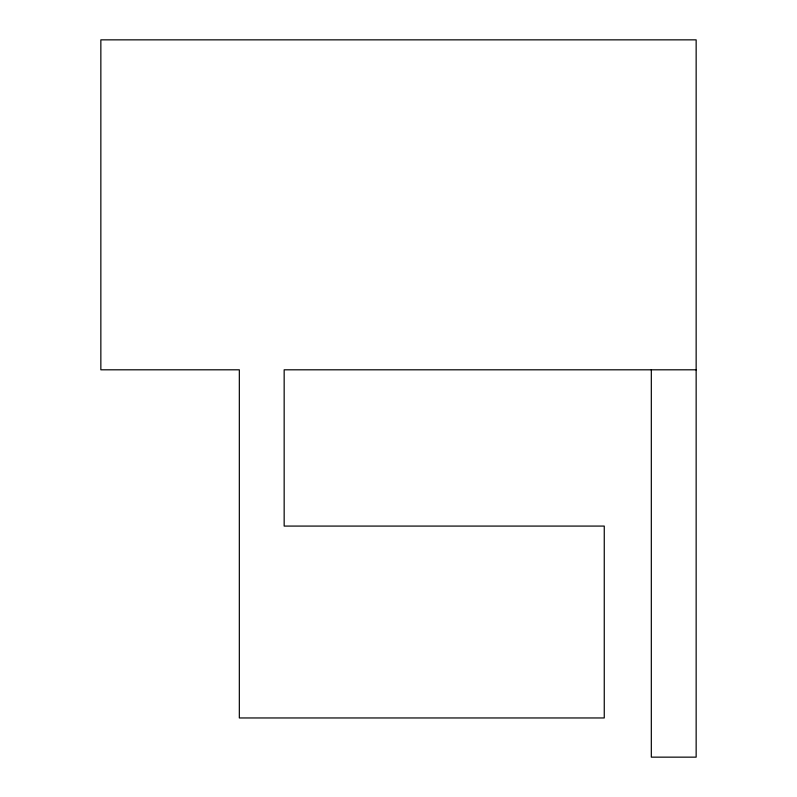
<?xml version="1.0" encoding="UTF-8"?>
<svg xmlns="http://www.w3.org/2000/svg" width="797" height="797" viewBox="0 0 797 797"><rect width="100%" height="100%" fill="white"/><g stroke="black" fill="none" stroke-linecap="round" stroke-linejoin="round"><path stroke-width="1.2" d="M696.15 369.808L284.16 369.808L284.16 526.08L604.256 526.08L604.256 717.958L239.329 717.958L239.329 369.808L100.85 369.808L100.85 39.85L696.15 39.85L696.15 757.15L651.318 757.15L651.318 369.808"/></g></svg>
